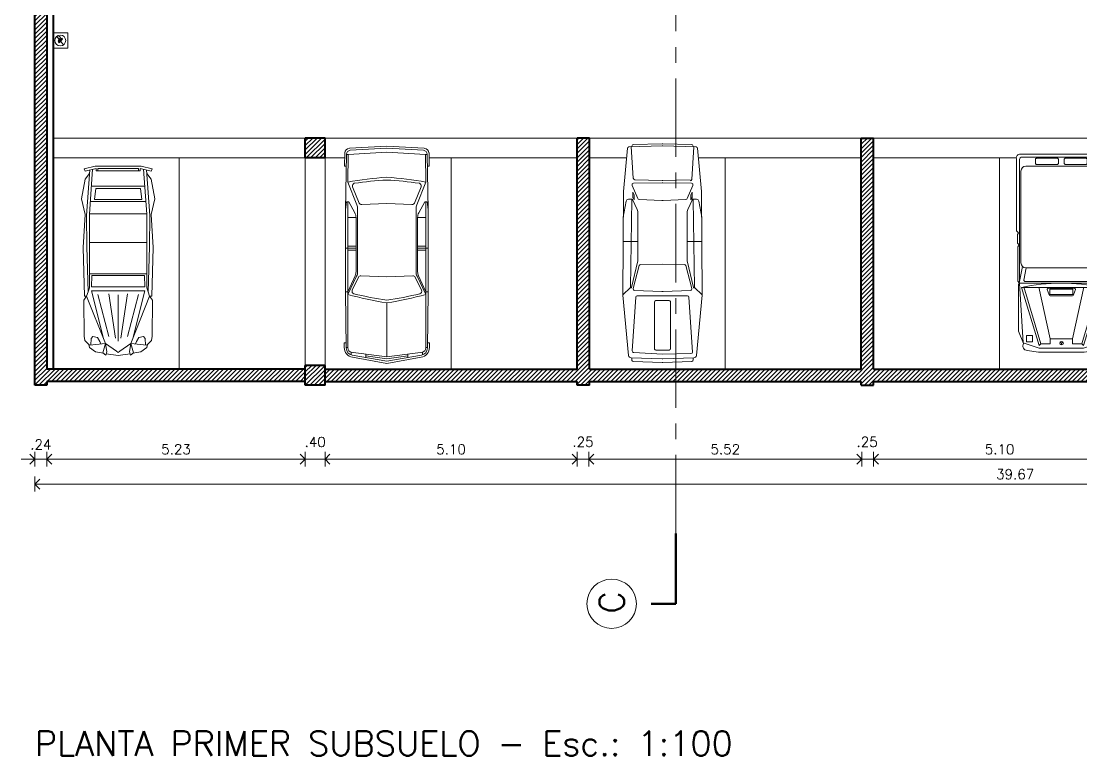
# Model space of a CAD drawing. Extents: x 1009 to 1343, y -172900 to 201.
# Drawn here: x 1086.11 to 1107.55, y 72.28 to 87.15 of the extents above; entities that cross this region are included whole.
import ezdxf

# ---------------------------------------------------------------- set-up
doc = ezdxf.new("R2010")
doc.units = 0
doc.header["$LTSCALE"] = 0.5
doc.linetypes.add('CENTER', pattern=[50.8, 31.75, -6.35, 6.35, -6.35])
doc.layers.get('0').update_dxf_attribs({"linetype": 'CONTINUOUS'})
doc.layers.get('Defpoints').update_dxf_attribs({"linetype": 'CONTINUOUS'})
for name, color, linetype, lineweight in [('Acotaciones', 9, 'CONTINUOUS', 9), ('Detalles 01', 8, 'CONTINUOUS', 9), ('Muros corte', 7, 'CONTINUOUS', 40), ('Punta 02', 11, 'CONTINUOUS', 20), ('Punta 05', 52, 'CONTINUOUS', 50), ('Sist. contra incendio', 1, 'CONTINUOUS', 18), ('Tratamiento pisos', 251, 'CONTINUOUS', 9), ('Vehículos', 155, 'CONTINUOUS', 13)]:
    doc.layers.add(name, color=color, linetype=linetype, lineweight=lineweight)
doc.styles.add('Texto 2 mm', font='simplex.shx', dxfattribs={"height": 0.2})
doc.styles.add('Texto 5 mm', font='simplex.shx', dxfattribs={"height": 0.5})
doc.dimstyles.new('Primera línea', dxfattribs={"dimscale": 0, "dimtxt": 0.2, "dimasz": 0.2, "dimexe": 0.15, "dimexo": 0, "dimgap": 0.1, "dimtad": 1, "dimzin": 4, "dimdsep": 46, "dimtxsty": 'Texto 2 mm', "dimblk": 'OPEN90', "dimcen": 2.5, "dimclrd": 256, "dimclre": 256, "dimclrt": 256, "dimadec": 0, "dimazin": 0, "dimtfac": 1, "dimtmove": 2, "dimatfit": 3, "dimldrblk": 'OPEN90', "dimfxl": 1, "dimtolj": 1, "dimtzin": 0, "dimlwd": -1, "dimlwe": -1, "dimarcsym": 0})
doc.dimstyles.new('Segunda línea', dxfattribs={"dimscale": 0, "dimtxt": 0.2, "dimasz": 0.2, "dimexe": 0.15, "dimexo": 0.5, "dimgap": 0.1, "dimtad": 1, "dimzin": 4, "dimdsep": 46, "dimtxsty": 'Texto 2 mm', "dimblk": 'OPEN90', "dimcen": 2.5, "dimclrd": 256, "dimclre": 256, "dimclrt": 256, "dimadec": 0, "dimazin": 0, "dimtfac": 1, "dimtmove": 2, "dimatfit": 3, "dimldrblk": 'OPEN90', "dimfxl": 1, "dimtolj": 1, "dimtzin": 0, "dimlwd": -1, "dimlwe": -1, "dimarcsym": 0})
pattern_1 = [(45, (62.21442, 16.503325), (-0.0449012806, 0.0449012806), [])]

# ---------------------------------------------------------------- blocks, each defined once
blk = doc.blocks.new('A$C30F00F99')
for p, q in [((0.065, 1.448), (0.065, 3.9)), ((1.704, 3.95), (0.115, 3.95)), ((1.754, 1.448), (1.754, 3.9)), ((0.093, 3.668), (0.093, 1.807)), ((1.626, 3.768), (0.193, 3.768)), ((1.726, 3.668), (1.726, 1.807)), ((0.122, 1.736), (0.054, 1.395)), ((1.697, 1.736), (1.765, 1.395)), ((0.198, 1.707), (0.152, 1.458)), ((1.626, 1.707), (0.193, 1.707)), ((1.621, 1.707), (1.667, 1.458)), ((1.765, 1.395), (0.056, 1.399)), ((0.495, 0.168), (0.152, 1.323)), ((1.647, 1.435), (0.172, 1.435)), ((1.134, 0.274), (1.367, 1.319)), ((1.326, 0.168), (1.669, 1.323)), ((1.72, 1.313), (1.36, 0.134)), ((1.144, 1.274), (0.676, 1.274)), ((0.676, 1.274), (0.676, 1.166)), ((0.676, 1.166), (1.144, 1.166)), ((1.144, 1.166), (1.144, 1.274)), ((0.33, 0.336), (0.205, 0.336)), ((0.205, 0.336), (0.205, 0.209)), ((0.33, 0.209), (0.33, 0.336)), ((1.134, 0.274), (0.687, 0.274)), ((1.134, 0.168), (1.134, 0.274)), ((1.489, 0.209), (1.489, 0.336)), ((1.489, 0.336), (1.614, 0.336)), ((1.614, 0.336), (1.614, 0.209)), ((0.205, 0.209), (0.33, 0.209)), ((0.915, 0.184), (0.885, 0.206)), ((0.915, 0.184), (0.944, 0.206)), ((0.915, 0.148), (0.915, 0.184)), ((1.326, 0.168), (1.134, 0.168)), ((1.36, 0.134), (1.326, 0.168)), ((1.614, 0.209), (1.489, 0.209))]:
    blk.add_line(p, q)
for points in [[(0, 3.918), (0, 2.454), (0.044, 2.417), (0.023, 2.383), (0.023, 2.211), (0.06, 2.172), (0.031, 2.135), (0.031, 1.436), (0.058, 1.402), (0.043, 1.368), (0.043, 0.425), (0.145, 0.177, 0.590762), (0.221, 0.036), (0.448, 0), (1.372, 0), (1.598, 0.036, 0.590762), (1.675, 0.177), (1.776, 0.425), (1.776, 1.368), (1.762, 1.402), (1.789, 1.436), (1.789, 2.135), (1.76, 2.172), (1.796, 2.211), (1.796, 2.383), (1.775, 2.417), (1.819, 2.454), (1.819, 3.918, 0.468554), (1.737, 4.009), (0.082, 4.009, 0.468554)], [(0.387, 3.906, -0.414214), (0.407, 3.926), (0.83, 3.926, -0.414214), (0.85, 3.906), (0.85, 3.823, -0.414214), (0.83, 3.803), (0.407, 3.803, -0.414214), (0.387, 3.823)], [(1.432, 3.906, 0.414214), (1.412, 3.926), (0.99, 3.926, 0.414214), (0.97, 3.906), (0.97, 3.823, 0.414214), (0.99, 3.803), (1.412, 3.803, 0.414214), (1.432, 3.823)], [(0.645, 1.295), (0.841, 1.295), (0.98, 1.295), (1.176, 1.295, -0.515671), (1.195, 1.269), (1.157, 1.159, -0.319548), (1.138, 1.145), (0.962, 1.145), (0.859, 1.145), (0.683, 1.145, -0.319548), (0.664, 1.159), (0.626, 1.269, -0.515671)]]:
    blk.add_lwpolyline(points, format="xyb", close=True)
for points in [[(1.485, 3.768), (1.485, 3.95)], [(1.695, 3.74), (1.754, 3.855)], [(1.754, 3.688), (1.754, 3.756), (1.723, 3.692)], [(1.754, 2.412), (1.775, 2.417)], [(0.064, 1.395), (0.141, 0.189), (0.461, 0.086)], [(0.101, 1.313), (0.461, 0.134), (0.495, 0.168), (0.687, 0.168), (0.687, 0.274), (0.454, 1.319)], [(1.72, 1.313), (0.101, 1.313)], [(1.757, 1.395), (1.68, 0.189), (1.36, 0.086)], [(1.36, 0.086), (0.461, 0.086)]]:
    blk.add_lwpolyline(points)
blk.add_lwpolyline([(1.72, 1.313, 0.103517), (0.101, 1.313, -1.887166)], format="xyb")
blk.add_circle((0.915, 0.184), 0.0367)
for centre, radius, start, end in [((0.115, 3.9), 0.05, 90, 180), ((1.704, 3.9), 0.05, 0, 90), ((0.193, 3.668), 0.1, 90, 180), ((1.626, 3.668), 0.1, 0, 90), ((0.193, 1.807), 0.1, 180, 270), ((1.626, 1.807), 0.1, 270, 0), ((0.172, 1.455), 0.02, 169.5085, 270), ((1.647, 1.455), 0.02, 270, 10.4915)]:
    blk.add_arc(centre, radius, start, end)
blk = doc.blocks.new('R12 planta')
for p, q in [((-2.325, 0.646), (-2.368, 0.646)), ((-2.345, 0.031), (-2.325, 0.659)), ((-1.058, 0.826), (-2.28, 0.709)), ((1.041, 0.813), (-1.055, 0.826)), ((-0.901, 0.668), (-1.053, 0.826)), ((-0.903, 0.648), (-0.362, 0.523)), ((0.876, 0.646), (-0.901, 0.668)), ((0.027, 0.523), (0.027, 0.819)), ((0.843, 0.758), (0.52, 0.816)), ((0.884, 0.646), (0.884, 0.709)), ((1.915, 0.732), (1.043, 0.812)), ((1.307, 0.614), (1.942, 0.655)), ((1.942, 0.702), (1.963, 0.031)), ((-2.417, 0.032), (-2.398, 0.616)), ((-2.217, 0.604), (-2.254, 0.025)), ((-2.187, 0.634), (-1.097, 0.563)), ((-1.068, -0.483), (-1.068, 0.533)), ((-0.96, 0.587), (-0.986, 0.036)), ((-0.924, 0.616), (-0.459, 0.494)), ((-0.435, 0.464), (-0.432, 0.024)), ((-0.36, 0.523), (0.635, 0.523)), ((0.678, 0.532), (0.88, 0.627)), ((0.861, 0.034), (0.88, 0.497)), ((0.912, 0.619), (0.873, 0.598)), ((0.951, 0.598), (0.873, 0.598)), ((0.898, 0.524), (1.165, 0.637)), ((0.926, 0.623), (1.028, 0.623)), ((1.028, 0.623), (0.989, 0.601)), ((1.206, 0.609), (1.215, 0.027)), ((1.279, 0.584), (1.263, 0.031)), ((1.99, 0.616), (2.008, 0.031)), ((-2.417, 0.013), (-2.398, -0.571)), ((-2.345, 0.013), (-2.325, -0.615)), ((-2.241, -0.554), (-2.254, 0.025)), ((-2.169, 0.157), (-2.169, -0.112)), ((-2.139, 0.187), (-1.198, 0.187)), ((-1.168, 0.157), (-1.168, -0.112)), ((-0.96, -0.542), (-0.986, 0.008)), ((-0.435, -0.42), (-0.432, 0.02)), ((0.861, 0.01), (0.88, -0.452)), ((1.206, -0.565), (1.215, 0.018)), ((1.279, -0.539), (1.263, 0.014)), ((1.942, -0.658), (1.963, 0.013)), ((1.99, -0.571), (2.008, 0.013)), ((-2.139, -0.142), (-1.198, -0.142)), ((-2.325, -0.601), (-2.368, -0.601)), ((-2.211, -0.584), (-1.097, -0.513)), ((-0.901, -0.624), (-1.053, -0.782)), ((-0.924, -0.572), (-0.459, -0.449)), ((-0.903, -0.604), (-0.362, -0.479)), ((0.876, -0.601), (-0.901, -0.624)), ((-0.36, -0.478), (0.635, -0.478)), ((0.027, -0.478), (0.027, -0.775)), ((0.678, -0.488), (0.88, -0.582)), ((0.912, -0.575), (0.873, -0.553)), ((0.951, -0.553), (0.873, -0.553)), ((0.884, -0.601), (0.884, -0.665)), ((0.898, -0.48), (1.165, -0.592)), ((0.926, -0.578), (1.028, -0.578)), ((1.028, -0.578), (0.989, -0.557)), ((1.282, -0.569), (1.942, -0.611)), ((-1.058, -0.782), (-2.28, -0.665)), ((1.041, -0.768), (-1.055, -0.782)), ((0.843, -0.714), (0.52, -0.772)), ((1.915, -0.688), (1.043, -0.768))]:
    blk.add_line(p, q)
for centre, radius, start, end in [((-2.368, 0.616), 0.03, 90, 180), ((-2.275, 0.659), 0.05, 95.4727, 180), ((-1.056, 0.796), 0.03, 89.6203, 95.4727), ((-0.901, 0.658), 0.01, 90, 258.9881), ((0.834, 0.709), 0.05, 0, 79.9012), ((0.876, 0.636), 0.01, 295.0315, 90), ((1.04, 0.783), 0.03, 84.7226, 89.6203), ((1.912, 0.702), 0.03, 0, 84.7226), ((1.944, 0.596), 0.0501, 23.6099, 92.4957), ((-2.187, 0.604), 0.03, 90, 180), ((-1.098, 0.533), 0.03, 0, 86.3747), ((-0.93, 0.587), 0.03, 78.6827, 180), ((-0.465, 0.464), 0.03, 0, 78.6827), ((-0.357, 0.553), 0.03, 258.9881, 270), ((-0.36, 0.533), 0.01, 256.9832, 270), ((0.635, 0.623), 0.1, 270, 295.0315), ((0.91, 0.497), 0.03, 112.8473, 180), ((0.926, 0.593), 0.03, 90, 117.7651), ((0.952, 0.802), 0.204, 269.9335, 280.5642), ((1.176, 0.609), 0.03, 0, 112.8473), ((1.309, 0.584), 0.03, 93.6171, 180), ((-2.117, 0.022), 0.3, 178.1825, 181.8175), ((-2.045, 0.022), 0.3, 178.2216, 181.7784), ((-2.139, 0.157), 0.03, 90, 180), ((-1.198, 0.157), 0.03, 0, 90), ((-0.686, 0.022), 0.3, 177.2761, 182.7239), ((-0.732, 0.022), 0.3, 359.5958, 0.4042), ((1.161, 0.022), 0.3, 177.6755, 182.3245), ((0.915, 0.022), 0.3, 359.1475, 0.8525), ((1.563, 0.022), 0.3, 178.3902, 181.6098), ((1.663, 0.022), 0.3, 358.2407, 1.7593), ((1.708, 0.022), 0.3, 358.2407, 1.7593), ((-2.139, -0.112), 0.03, 180, 270), ((-1.198, -0.112), 0.03, 270, 0), ((-0.465, -0.42), 0.03, 281.3173, 0), ((-2.368, -0.571), 0.03, 180, 270), ((-2.275, -0.615), 0.05, 180, 264.5273), ((-2.211, -0.554), 0.03, 180, 270), ((-1.098, -0.483), 0.03, 273.6253, 0), ((-0.93, -0.542), 0.03, 180, 281.3173), ((-0.901, -0.614), 0.01, 101.0119, 270), ((-0.357, -0.508), 0.03, 90, 101.0119), ((-0.36, -0.488), 0.01, 90, 103.0168), ((0.635, -0.578), 0.1, 64.9685, 90), ((0.876, -0.591), 0.01, 270, 64.9685), ((0.91, -0.452), 0.03, 180, 247.1527), ((0.926, -0.548), 0.03, 242.2349, 270), ((0.952, -0.757), 0.204, 79.4358, 90.0665), ((1.176, -0.565), 0.03, 247.1527, 0), ((1.283, -0.539), 0.03, 180, 266.3829), ((1.944, -0.551), 0.0501, 267.5043, 336.3901), ((-1.056, -0.752), 0.03, 264.5273, 270.3797), ((0.834, -0.665), 0.05, 280.0988, 0), ((1.04, -0.738), 0.03, 270.3797, 275.2774), ((1.912, -0.658), 0.03, 275.2774, 0)]:
    blk.add_arc(centre, radius, start, end)
blk = doc.blocks.new('A$C0C570FE1')
for p, q in [((0.416, 1.722), (0.324, 1.723)), ((0.416, 1.685), (0.416, 1.722)), ((3.993, 1.717), (3.993, 1.684)), ((4.262, 1.714), (3.993, 1.717)), ((0.125, 1.558), (0, 0.861)), ((0.167, 1.56), (0.044, 0.861)), ((0.225, 1.592), (0.136, 0.861)), ((0.171, 1.581), (0.224, 1.581)), ((1.446, 1.701), (0.312, 1.684)), ((0.321, 1.653), (0.321, 1.684)), ((0.321, 1.653), (3.268, 1.653)), ((1.398, 1.653), (1.764, 1.474)), ((3.11, 1.701), (1.446, 1.701)), ((1.446, 1.701), (1.446, 1.653)), ((1.446, 1.653), (1.776, 1.501)), ((1.744, 1.435), (1.481, 1.562)), ((2.293, 1.653), (2.293, 1.485)), ((2.333, 1.701), (2.333, 1.485)), ((2.373, 1.653), (2.373, 1.485)), ((2.953, 1.485), (2.953, 1.653)), ((3.049, 1.51), (3.268, 1.629)), ((4.234, 1.679), (3.11, 1.701)), ((3.268, 1.677), (3.11, 1.701)), ((3.208, 1.468), (3.668, 1.653)), ((3.245, 1.418), (3.577, 1.554)), ((3.268, 1.629), (3.268, 1.677)), ((3.668, 1.653), (4.23, 1.644)), ((4.23, 1.644), (4.23, 1.679)), ((4.23, 1.644), (4.272, 0.861)), ((4.313, 1.603), (4.355, 0.861)), ((4.395, 0.861), (4.353, 1.62)), ((1.75, 0.861), (1.773, 1.388)), ((1.852, 1.453), (3.134, 1.453)), ((1.855, 1.485), (2.953, 1.485)), ((3.236, 0.861), (3.214, 1.37)), ((0.152, 1.283), (0.093, 0.861)), ((0.119, 1.285), (0.188, 1.285)), ((0.125, 0.165), (0, 0.861)), ((0.167, 0.163), (0.044, 0.861)), ((0.152, 0.439), (0.093, 0.861)), ((0.136, 0.861), (1.224, 0.861)), ((0.225, 0.131), (0.136, 0.861)), ((1.75, 0.861), (1.773, 0.335)), ((3.236, 0.861), (3.214, 0.353)), ((4.23, 0.079), (4.272, 0.861)), ((4.313, 0.12), (4.355, 0.861)), ((4.395, 0.861), (4.353, 0.103)), ((0.119, 0.438), (0.188, 0.438)), ((1.398, 0.07), (1.764, 0.249)), ((1.446, 0.07), (1.776, 0.221)), ((1.744, 0.287), (1.481, 0.161)), ((1.852, 0.27), (3.134, 0.27)), ((1.855, 0.238), (2.953, 0.238)), ((2.293, 0.07), (2.293, 0.238)), ((2.333, 0.022), (2.333, 0.238)), ((2.373, 0.07), (2.373, 0.238)), ((2.953, 0.238), (2.953, 0.07)), ((3.208, 0.255), (3.668, 0.07)), ((3.245, 0.304), (3.577, 0.169)), ((0.171, 0.142), (0.224, 0.142)), ((1.446, 0.022), (0.312, 0.039)), ((0.321, 0.07), (3.268, 0.07)), ((0.321, 0.07), (0.321, 0.039)), ((0.416, 0.001), (0.324, 0)), ((0.416, 0.038), (0.416, 0.001)), ((1.446, 0.022), (1.446, 0.07)), ((3.11, 0.022), (1.446, 0.022)), ((3.049, 0.213), (3.268, 0.094)), ((3.268, 0.046), (3.11, 0.022)), ((4.234, 0.044), (3.11, 0.022)), ((3.268, 0.094), (3.268, 0.046)), ((3.668, 0.07), (4.23, 0.079)), ((3.993, 0.005), (3.993, 0.039)), ((4.262, 0.008), (3.993, 0.005)), ((4.23, 0.079), (4.23, 0.044))]:
    blk.add_line(p, q)
for centre, radius, start, end in [((0.322, 1.523), 0.2, 89.6059, 169.7934), ((0.315, 1.534), 0.15, 90.8772, 169.9992), ((0.321, 1.553), 0.1, 90, 173.024), ((7.846, -0.184), 6.705, 164.0955, 171.0276), ((7.876, -0.089), 6.664, 165.9376, 171.8019), ((1.459, 1.516), 0.05, 64.4236, 163.8009), ((1.855, 1.685), 0.2, 246.7861, 270), ((2.953, 1.685), 0.2, 270, 298.6282), ((3.596, 1.508), 0.05, 13.1488, 112.1811), ((-2.765, 0.542), 6.484, 2.8274, 8.6702), ((-2.714, 0.453), 6.494, 3.6062, 10.6501), ((4.233, 1.599), 0.08, 3.2191, 89.3245), ((4.253, 1.615), 0.1, 3.1608, 84.5613), ((1.723, 1.39), 0.05, 357.5478, 64.4236), ((1.852, 1.653), 0.2, 243.8694, 270), ((3.134, 1.653), 0.2, 270, 291.9752), ((3.264, 1.372), 0.05, 112.1811, 182.5243), ((7.846, 1.907), 6.705, 188.9724, 195.9045), ((7.876, 1.812), 6.664, 188.1981, 194.0624), ((-2.765, 1.181), 6.484, 351.3298, 357.1726), ((-2.714, 1.27), 6.494, 349.3499, 356.3938), ((1.723, 0.332), 0.05, 295.5764, 2.4522), ((1.852, 0.07), 0.2, 90, 116.1306), ((1.855, 0.038), 0.2, 90, 113.2139), ((2.953, 0.038), 0.2, 61.3718, 90), ((3.134, 0.07), 0.2, 68.0248, 90), ((3.264, 0.351), 0.05, 177.4757, 247.8189), ((0.322, 0.2), 0.2, 190.2066, 270.3941), ((0.315, 0.189), 0.15, 190.0008, 269.1228), ((0.321, 0.17), 0.1, 186.976, 270), ((1.459, 0.206), 0.05, 196.1991, 295.5764), ((3.596, 0.215), 0.05, 247.8189, 346.8512), ((4.233, 0.124), 0.08, 270.6755, 356.7809), ((4.253, 0.108), 0.1, 275.4387, 356.8392)]:
    blk.add_arc(centre, radius, start, end)
blk = doc.blocks.new('3cv planta')
for p, q in [((-206.2, 25.9), (-109.9, 64.4)), ((-196.3, 29.9), (-99.1, 54.3)), ((-109.9, 64.4), (-100.7, 61.2)), ((-100.7, 61.2), (-92.5, 58.6)), ((-99.1, 54.3), (-99.1, 0)), ((-92.5, 58.6), (57.7, 58.4)), ((-90.7, 54.3), (-90.7, 0)), ((-90.7, 54.3), (-67.5, 53.6)), ((-67.5, 53.6), (-67.5, 0)), ((-64, 58.6), (-64, 0)), ((0, 58.5), (0, 0)), ((57.7, 58.4), (149.8, 52.1)), ((58.9, 58.3), (58.9, 0)), ((83.5, 56.6), (83.5, 0)), ((88, 48.5), (88, 0)), ((88, 48.5), (110.5, 45.8)), ((110.5, 45.8), (110.5, 0)), ((114.9, 54.4), (114.9, 0)), ((-227.3, 24.3), (-230.8, 0)), ((-225.3, 31.1), (-230.6, 25.3)), ((-230.6, 25.3), (-223.2, 23)), ((-206.2, 25.9), (-225.3, 31.1)), ((-223.2, 23), (-206.2, 25.9)), ((-192.1, 18.8), (-106.2, 41.5)), ((146.5, 41.5), (146.5, 0)), ((-227.3, -24.3), (-230.8, 0)), ((-201.5, 0), (-106.9, 0)), ((-195.4, 5.7), (-104.6, 18.8)), ((-99.1, -54.3), (-99.1, 0)), ((-90.7, -54.3), (-90.7, 0)), ((-67.5, -53.6), (-67.5, 0)), ((-64, -58.6), (-64, 0)), ((0, -58.5), (0, 0)), ((58.9, -58.3), (58.9, 0)), ((83.5, -56.6), (83.5, 0)), ((88, -48.5), (88, 0)), ((110.5, -45.8), (110.5, 0)), ((114.9, -54.4), (114.9, 0)), ((146.5, -41.5), (146.5, 0)), ((-195.4, -5.7), (-104.6, -18.8)), ((-192.1, -18.8), (-106.2, -41.5)), ((-230.6, -25.3), (-223.2, -23)), ((-225.3, -31.1), (-230.6, -25.3)), ((-206.2, -25.9), (-225.3, -31.1)), ((-223.2, -23), (-206.2, -25.9)), ((-206.2, -25.9), (-109.9, -64.4)), ((-196.3, -29.9), (-99.1, -54.3)), ((-109.9, -64.4), (-100.7, -61.2)), ((-100.7, -61.2), (-92.5, -58.6)), ((-92.5, -58.6), (57.7, -58.4)), ((-90.7, -54.3), (-67.5, -53.6)), ((57.7, -58.4), (149.8, -52.1)), ((88, -48.5), (110.5, -45.8))]:
    blk.add_line(p, q)
for points in [[(140.9, 58.6), (129.6, 67.3), (89.5, 75.1), (57.2, 67.5), (-10.2, 71.7), (-109.9, 68.5), (-109.9, 64.4), (-117.8, 70), (-191.5, 69.8), (-200.4, 68.2), (-210.1, 58.5), (-206.2, 25.9), (-222.1, 3.4), (-225, 0)], [(151.4, 0), (151.4, 41.5), (146.5, 41.5), (146.5, 45.1), (151.6, 45.1), (146.1, 67.3), (150.5, 69.4), (156.1, 47), (156.1, 0)], [(-208.7, 59.9), (-214.9, 58.5), (-223.3, 46.4), (-226.3, 30)], [(-209.8, 55.9), (-196.3, 55.2), (-192.2, 51.9), (-194, 42), (-202.1, 37.3), (-207.3, 35.4)], [(148.4, 58.1), (55.1, 64.8), (-8.9, 64.3), (-100.7, 61.2)], [(140.9, -58.6), (129.6, -67.3), (89.5, -75.1), (57.2, -67.5), (-10.2, -71.7), (-109.9, -68.5), (-109.9, -64.4), (-117.8, -70), (-191.5, -69.8), (-200.4, -68.2), (-210.1, -58.5), (-206.2, -25.9), (-222.1, -3.4), (-225, 0)], [(151.4, 0), (151.4, -41.5), (146.5, -41.5), (146.5, -45.1), (151.6, -45.1), (146.1, -67.3), (150.5, -69.4), (156.1, -47), (156.1, 0)], [(-208.7, -59.9), (-214.9, -58.5), (-223.3, -46.4), (-226.3, -30)], [(-209.8, -55.9), (-196.3, -55.2), (-192.2, -51.9), (-194, -42), (-202.1, -37.3), (-207.3, -35.4)], [(148.4, -58.1), (55.1, -64.8), (-8.9, -64.3), (-100.7, -61.2)]]:
    blk.add_lwpolyline(points)
blk = doc.blocks.new('_Open90')
at = {"color": 0, "linetype": 'ByBlock', "lineweight": -2}
for p, q in [((0, 0), (-1, 0)), ((-0.5, 0.5), (0, 0)), ((0, 0), (-0.5, -0.5))]:
    blk.add_line(p, q, dxfattribs=at)
blk = doc.blocks.new('*D235')
at = {"layer": 'Acotaciones', "transparency": 16777216}
for p, q in [((1086.63, 78.433), (1086.63, 78.134)), ((1091.66, 78.284), (1086.83, 78.284)), ((1091.86, 78.433), (1091.86, 78.134))]:
    blk.add_line(p, q, dxfattribs=at)
at = {"layer": 'Defpoints', "color": 0, "transparency": 16777216}
for p in [(1086.63, 78.433), (1086.63, 78.284), (1091.86, 78.433)]:
    blk.add_point(p, dxfattribs=at)
at = {"layer": 'Acotaciones', "transparency": 16777216, "xscale": 0.2, "yscale": 0.2, "zscale": 0.2, "rotation": 180}
blk.add_blockref('_Open90', (1086.63, 78.284), dxfattribs=at)
at = {"layer": 'Acotaciones', "transparency": 16777216, "xscale": 0.2, "yscale": 0.2, "zscale": 0.2}
blk.add_blockref('_Open90', (1091.86, 78.284), dxfattribs=at)
at = {"layer": 'Acotaciones', "transparency": 16777216, "insert": (1089.245, 78.484), "char_height": 0.2, "attachment_point": 5, "style": 'Texto 2 mm'}
blk.add_mtext('\\A1;5.23', dxfattribs=at)
blk = doc.blocks.new('*D236')
at = {"layer": 'Acotaciones', "transparency": 16777216}
for p, q in [((1092.26, 78.433), (1092.26, 78.134)), ((1092.46, 78.284), (1097.16, 78.284)), ((1097.36, 78.433), (1097.36, 78.134))]:
    blk.add_line(p, q, dxfattribs=at)
at = {"layer": 'Defpoints', "color": 0, "transparency": 16777216}
for p in [(1092.26, 78.433), (1097.36, 78.433), (1097.36, 78.284)]:
    blk.add_point(p, dxfattribs=at)
at = {"layer": 'Acotaciones', "transparency": 16777216, "xscale": 0.2, "yscale": 0.2, "zscale": 0.2, "rotation": 180}
blk.add_blockref('_Open90', (1092.26, 78.284), dxfattribs=at)
at = {"layer": 'Acotaciones', "transparency": 16777216, "xscale": 0.2, "yscale": 0.2, "zscale": 0.2}
blk.add_blockref('_Open90', (1097.36, 78.284), dxfattribs=at)
at = {"layer": 'Acotaciones', "transparency": 16777216, "insert": (1094.81, 78.484), "char_height": 0.2, "attachment_point": 5, "style": 'Texto 2 mm'}
blk.add_mtext('\\A1;5.10', dxfattribs=at)
blk = doc.blocks.new('*D237')
at = {"layer": 'Acotaciones', "transparency": 16777216}
for p, q in [((1097.6, 78.433), (1097.6, 78.134)), ((1097.8, 78.284), (1102.92, 78.284)), ((1103.12, 78.433), (1103.12, 78.134))]:
    blk.add_line(p, q, dxfattribs=at)
at = {"layer": 'Defpoints', "color": 0, "transparency": 16777216}
for p in [(1097.6, 78.433), (1103.12, 78.433), (1103.12, 78.284)]:
    blk.add_point(p, dxfattribs=at)
at = {"layer": 'Acotaciones', "transparency": 16777216, "xscale": 0.2, "yscale": 0.2, "zscale": 0.2, "rotation": 180}
blk.add_blockref('_Open90', (1097.6, 78.284), dxfattribs=at)
at = {"layer": 'Acotaciones', "transparency": 16777216, "xscale": 0.2, "yscale": 0.2, "zscale": 0.2}
blk.add_blockref('_Open90', (1103.12, 78.284), dxfattribs=at)
at = {"layer": 'Acotaciones', "transparency": 16777216, "insert": (1100.36, 78.484), "char_height": 0.2, "attachment_point": 5, "style": 'Texto 2 mm'}
blk.add_mtext('\\A1;5.52', dxfattribs=at)
blk = doc.blocks.new('*D238')
at = {"layer": 'Acotaciones', "transparency": 16777216}
for p, q in [((1103.36, 78.433), (1103.36, 78.134)), ((1103.56, 78.284), (1108.26, 78.284)), ((1108.46, 78.433), (1108.46, 78.134))]:
    blk.add_line(p, q, dxfattribs=at)
at = {"layer": 'Defpoints', "color": 0, "transparency": 16777216}
for p in [(1103.36, 78.433), (1108.46, 78.433), (1108.46, 78.284)]:
    blk.add_point(p, dxfattribs=at)
at = {"layer": 'Acotaciones', "transparency": 16777216, "xscale": 0.2, "yscale": 0.2, "zscale": 0.2, "rotation": 180}
blk.add_blockref('_Open90', (1103.36, 78.284), dxfattribs=at)
at = {"layer": 'Acotaciones', "transparency": 16777216, "xscale": 0.2, "yscale": 0.2, "zscale": 0.2}
blk.add_blockref('_Open90', (1108.46, 78.284), dxfattribs=at)
at = {"layer": 'Acotaciones', "transparency": 16777216, "insert": (1105.91, 78.484), "char_height": 0.2, "attachment_point": 5, "style": 'Texto 2 mm'}
blk.add_mtext('\\A1;5.10', dxfattribs=at)
blk = doc.blocks.new('*D242')
at = {"layer": 'Acotaciones', "transparency": 16777216}
for p, q in [((1086.39, 77.933), (1086.39, 77.63)), ((1126.06, 77.933), (1126.06, 77.63)), ((1086.59, 77.78), (1125.86, 77.78))]:
    blk.add_line(p, q, dxfattribs=at)
at = {"layer": 'Defpoints', "color": 0, "transparency": 16777216}
for p in [(1086.39, 78.433), (1126.06, 78.433), (1126.06, 77.78)]:
    blk.add_point(p, dxfattribs=at)
at = {"layer": 'Acotaciones', "transparency": 16777216, "xscale": 0.2, "yscale": 0.2, "zscale": 0.2, "rotation": 180}
blk.add_blockref('_Open90', (1086.39, 77.78), dxfattribs=at)
at = {"layer": 'Acotaciones', "transparency": 16777216, "xscale": 0.2, "yscale": 0.2, "zscale": 0.2}
blk.add_blockref('_Open90', (1126.06, 77.78), dxfattribs=at)
at = {"layer": 'Acotaciones', "transparency": 16777216, "insert": (1106.225, 77.98), "char_height": 0.2, "attachment_point": 5, "style": 'Texto 2 mm'}
blk.add_mtext('\\A1;39.67', dxfattribs=at)

msp = doc.modelspace()

# ---------------------------------------------------------------- hatches: boundary and pattern name
at = {"layer": 'Detalles 01'}
h = msp.add_hatch(dxfattribs=at)
h.set_pattern_fill('ANSI31,_O', color=256, scale=0.02)
h.set_pattern_definition(pattern_1)
h.paths.add_polyline_path([(1086.63, 95.458), (1091.86, 95.458), (1091.86, 95.708), (1086.63, 95.708), (1086.63, 95.783), (1086.39, 95.783), (1086.39, 87.783), (1086.63, 87.783)])
h.paths.add_polyline_path([(1086.63, 87.783), (1086.39, 87.783), (1086.39, 79.783), (1086.63, 79.783), (1086.63, 79.858), (1091.86, 79.858), (1091.86, 80.108), (1086.63, 80.108)])
h = msp.add_hatch(dxfattribs=at)
h.set_pattern_fill('ANSI31,_O', color=256, scale=0.02)
h.set_pattern_definition(pattern_1)
h.paths.add_polyline_path([(1092.26, 84.383), (1092.26, 84.783), (1091.86, 84.783), (1091.86, 84.383)])
h = msp.add_hatch(dxfattribs=at)
h.set_pattern_fill('ANSI31,_O', color=256, scale=0.02)
h.set_pattern_definition(pattern_1)
h.paths.add_polyline_path([(1097.61, 80.108), (1097.61, 84.783), (1097.36, 84.783), (1097.36, 80.108), (1092.26, 80.108), (1092.26, 79.858), (1097.36, 79.858), (1097.36, 79.783), (1097.61, 79.783), (1097.61, 79.858), (1099.36, 79.858), (1099.36, 80.108)])
h.paths.add_polyline_path([(1103.36, 80.108), (1103.36, 84.783), (1103.11, 84.783), (1103.11, 80.108), (1099.36, 80.108), (1099.36, 79.858), (1103.11, 79.858), (1103.11, 79.783), (1103.36, 79.783), (1103.36, 79.858), (1108.46, 79.858), (1108.46, 80.108)])
h = msp.add_hatch(dxfattribs=at)
h.set_pattern_fill('ANSI31,_O', color=256, scale=0.02)
h.set_pattern_definition(pattern_1)
h.paths.add_polyline_path([(1092.26, 80.183), (1091.86, 80.183), (1091.86, 79.783), (1092.26, 79.783)])

# ---------------------------------------------------------------- linework, layer by layer
at = {"layer": 'Acotaciones'}
for p, q in [((1086.112, 78.284), (1086.63, 78.284)), ((1086.29, 78.383), (1086.39, 78.283)), ((1086.39, 78.283), (1086.29, 78.183)), ((1086.39, 78.433), (1086.39, 78.134)), ((1086.63, 78.433), (1086.63, 78.134)), ((1091.86, 78.433), (1091.86, 78.134)), ((1092.26, 78.284), (1091.86, 78.284)), ((1092.26, 78.433), (1092.26, 78.134)), ((1097.36, 78.284), (1097.6, 78.284)), ((1103.12, 78.284), (1103.36, 78.284))]:
    msp.add_line(p, q, dxfattribs=at)
at = {"layer": 'Detalles 01', "linetype": 'CENTER', "ltscale": 0.1}
msp.add_line((1099.36, 76.783), (1099.36, 99.783), dxfattribs=at)
at = {"layer": 'Muros corte'}
for p, q in [((1086.39, 79.783), (1086.39, 95.783)), ((1086.63, 95.458), (1086.63, 80.108)), ((1086.76, 95.458), (1086.76, 80.108)), ((1092.26, 84.783), (1091.86, 84.783)), ((1091.86, 84.383), (1091.86, 84.783)), ((1092.26, 84.383), (1092.26, 84.783)), ((1097.61, 84.783), (1097.36, 84.783)), ((1097.36, 80.108), (1097.36, 84.783)), ((1097.61, 80.108), (1097.61, 84.783)), ((1103.11, 84.783), (1103.36, 84.783)), ((1103.11, 80.108), (1103.11, 84.783)), ((1103.36, 80.108), (1103.36, 84.783)), ((1092.26, 84.383), (1091.86, 84.383)), ((1091.86, 80.108), (1086.63, 80.108)), ((1092.26, 80.183), (1091.86, 80.183)), ((1091.86, 79.783), (1091.86, 80.183)), ((1092.26, 79.783), (1092.26, 80.183)), ((1092.26, 80.108), (1097.36, 80.108)), ((1097.61, 80.108), (1103.11, 80.108)), ((1103.36, 80.108), (1108.46, 80.108)), ((1086.63, 79.783), (1086.39, 79.783)), ((1091.86, 79.858), (1086.63, 79.858)), ((1086.63, 79.858), (1086.63, 79.783)), ((1092.26, 79.783), (1091.86, 79.783)), ((1092.26, 79.858), (1097.36, 79.858)), ((1097.36, 79.783), (1097.36, 79.858)), ((1097.61, 79.783), (1097.36, 79.783)), ((1097.61, 79.858), (1103.11, 79.858)), ((1097.61, 79.783), (1097.61, 79.858)), ((1103.11, 79.783), (1103.11, 79.858)), ((1103.11, 79.783), (1103.36, 79.783)), ((1103.36, 79.858), (1108.46, 79.858)), ((1103.36, 79.783), (1103.36, 79.858))]:
    msp.add_line(p, q, dxfattribs=at)
at = {"layer": 'Punta 02'}
msp.add_circle((1098.06, 75.358), 0.5, dxfattribs=at)
at = {"layer": 'Punta 05'}
for p, q in [((1099.36, 76.783), (1099.36, 75.358)), ((1099.36, 75.358), (1098.86, 75.358))]:
    msp.add_line(p, q, dxfattribs=at)
at = {"layer": 'Sist. contra incendio'}
msp.add_line((1086.83, 86.838), (1086.968, 86.668), dxfattribs=at)
at = {"layer": 'Sist. contra incendio', "color": 0}
for points in [[(1086.76, 86.91), (1087.054, 86.91), (1087.054, 86.605), (1086.76, 86.605)], [(1086.881, 86.712), (1086.864, 86.727), (1086.931, 86.802), (1086.948, 86.787)]]:
    msp.add_lwpolyline(points, close=True, dxfattribs=at)
at = {"layer": 'Sist. contra incendio'}
msp.add_circle((1086.902, 86.757), 0.111, dxfattribs=at)
at = {"layer": 'Sist. contra incendio', "color": 0}
for centre, radius, start, end in [((1086.882, 86.815), 0.0234, 303.3783, 123.3783), ((1086.922, 86.742), 0.0596, 117.3995, 194.4218)]:
    msp.add_arc(centre, radius, start, end, dxfattribs=at)
at = {"layer": 'Tratamiento pisos'}
for p, q in [((1091.86, 84.783), (1086.76, 84.783)), ((1092.26, 84.783), (1097.36, 84.783)), ((1103.11, 84.783), (1097.61, 84.783)), ((1108.46, 84.783), (1103.36, 84.783)), ((1091.86, 84.383), (1086.76, 84.383)), ((1089.31, 84.383), (1089.31, 80.108)), ((1091.86, 84.383), (1091.86, 80.183)), ((1092.26, 84.383), (1092.657, 84.383)), ((1092.26, 84.383), (1092.26, 80.183)), ((1094.365, 84.383), (1097.36, 84.383)), ((1094.81, 84.383), (1094.81, 80.108)), ((1098.361, 84.383), (1097.61, 84.383)), ((1103.11, 84.383), (1099.816, 84.383)), ((1100.36, 84.383), (1100.36, 80.108)), ((1106.249, 84.383), (1103.36, 84.383)), ((1105.91, 84.383), (1105.91, 80.108))]:
    msp.add_line(p, q, dxfattribs=at)

# ---------------------------------------------------------------- block references
at = {"layer": 'Vehículos', "linetype": 'Continuous', "rotation": 89.99999999999999}
msp.add_blockref('A$C0C570FE1', (1094.372, 80.222), dxfattribs=at)
at = {"layer": 'Vehículos', "rotation": 89.99999999999999}
msp.add_blockref('R12 planta', (1099.111, 82.661), dxfattribs=at)
at = {"layer": 'Vehículos', "linetype": 'Continuous'}
msp.add_blockref('A$C30F00F99', (1106.249, 80.448), dxfattribs=at)
at = {"layer": 'Vehículos', "xscale": 0.009900000000000003, "yscale": 0.009900000000000003, "zscale": 0.009900000000000003, "rotation": 90.00115687604251}
msp.add_blockref('3cv planta', (1088.074, 82.669), dxfattribs=at)

# ---------------------------------------------------------------- texts
at = {"layer": 'Acotaciones', "char_height": 0.2, "attachment_point": 5, "style": 'Texto 2 mm'}
for s, insert in [('\\A1;.40', (1092.06, 78.633)), ('.25', (1097.48, 78.635)), ('.25', (1103.229, 78.634)), ('\\A1;.24', (1086.51, 78.582))]:
    msp.add_mtext(s, dxfattribs=dict(at, insert=insert))
at = {"layer": 'Punta 05', "insert": (1098.311, 75.161), "char_height": 0.5, "width": 0.3999, "attachment_point": 7, "rotation": 90, "style": 'Texto 5 mm'}
msp.add_mtext('C', dxfattribs=at)
at = {"layer": 'Punta 05', "insert": (1086.389, 72.781), "char_height": 0.5, "width": 17.24555, "attachment_point": 1, "style": 'Texto 5 mm'}
msp.add_mtext('PLANTA PRIMER SUBSUELO - Esc.: 1:100', dxfattribs=at)

# ---------------------------------------------------------------- dimensions: what is measured, and where the dimension line sits
at = {"layer": 'Acotaciones'}
for base, p1, p2, dimstyle, picture, middle in [((1086.63, 78.284), (1091.86, 78.433), (1086.63, 78.433), 'Primera línea', '*D235', (1089.245, 78.484)), ((1097.36, 78.284), (1092.26, 78.433), (1097.36, 78.433), 'Primera línea', '*D236', (1094.81, 78.484)), ((1103.12, 78.284), (1097.6, 78.433), (1103.12, 78.433), 'Primera línea', '*D237', (1100.36, 78.484)), ((1108.46, 78.284), (1103.36, 78.433), (1108.46, 78.433), 'Primera línea', '*D238', (1105.91, 78.484)), ((1126.06, 77.78), (1086.39, 78.433), (1126.06, 78.433), 'Segunda línea', '*D242', (1106.225, 77.98))]:
    dim = msp.add_linear_dim(base=base, p1=p1, p2=p2, dimstyle=dimstyle, override={"dimscale": 1}, dxfattribs=at)
    dim.commit()
    dim.dimension.update_dxf_attribs({"geometry": picture, "text_midpoint": middle})

doc.saveas('drawing.dxf')
